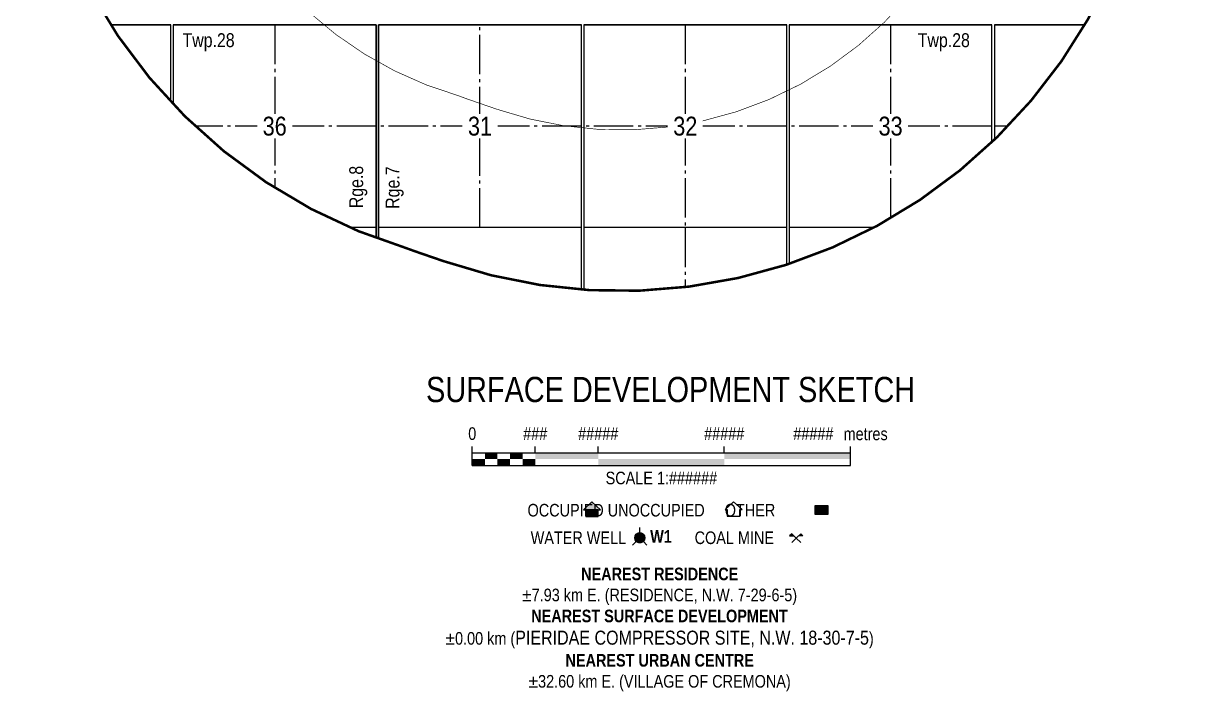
# Model space of a CAD drawing. Extents: x 639460 to 650829, y 5702863 to 5715975.
# Drawn here: x 643146 to 644082, y 5711526 to 5712056 of the extents above; entities that cross this region are included whole.
import ezdxf
from ezdxf.enums import TextEntityAlignment as Align

# ---------------------------------------------------------------- set-up
doc = ezdxf.new("R2010")
doc.units = 0
doc.header["$LTSCALE"] = 5
for name, pattern in [('foc-BUFFER', [16.75, 15, -1.75]), ('foc-QUARTERLINE', [33, 25, -3, 2, -3]), ('foc-TIELINE', [1.875, 1.25, -0.625])]:
    doc.linetypes.add(name, pattern=pattern)
for name, color, linetype in [('AS-RESIDENCE', 14, 'Continuous'), ('AS-SYMBOL', 7, 'Continuous'), ('AUX-BUFFER', 7, 'foc-BUFFER'), ('CG-NOTES', 7, 'Continuous'), ('DETAIL-T', 7, 'Continuous'), ('F-WS-S', 190, 'Continuous'), ('L-2', 7, 'Continuous'), ('L-QSEC', 8, 'foc-QUARTERLINE'), ('L-SEC', 7, 'Continuous'), ('P-BUFFER-PURPLE', 187, 'foc-TIELINE'), ('S-7', 6, 'Continuous'), ('T-WATER-T', 170, 'Continuous')]:
    doc.layers.add(name, color=color, linetype=linetype)
doc.styles.add('100L', font='ARIALN.TTF', dxfattribs={"height": 11})
doc.styles.add('120', font='ARIALN.TTF', dxfattribs={"height": 13})
doc.styles.add('80', font='ARIALN.TTF', dxfattribs={"height": 10})
doc.styles.add('80CG', font='ARIALN.TTF', dxfattribs={"height": 10})
doc.styles.add('BOLD', font='ARIALNB.TTF')

# ---------------------------------------------------------------- blocks, each defined once
blk = doc.blocks.new('*U286')
at = {"color": 0}
for p, q in [((-150, 0), (-150, 15)), ((-150, 10), (150.24, 10)), ((-100, 10), (-100, 15)), ((-50, 10), (-50, 15)), ((50, 10), (50, 15)), ((150.24, 0), (150.24, 15)), ((-150, 0), (150.24, 0))]:
    blk.add_line(p, q, dxfattribs=at)
for points in [[(-140, 10), (-130, 10), (-140, 5), (-130, 5)], [(-120, 10), (-110, 10), (-120, 5), (-110, 5)], [(-100, 10), (-50, 10), (-100, 5), (-50, 5)], [(50, 10), (150.24, 10), (50, 5), (150.24, 5)], [(-150, 5), (-140, 5), (-150, 0), (-140, 0)], [(-130, 5), (-120, 5), (-130, 0), (-120, 0)], [(-110, 5), (-100, 5), (-110, 0), (-100, 0)], [(-50, 5), (50, 5), (-50, 0), (50, 0)]]:
    blk.add_solid(points, dxfattribs=at)
at = {"color": 0, "style": '80'}
blk.add_text('metres', height=10, dxfattribs=at).set_placement((162.24, 20), align=Align.CENTER)
at = {"color": 0, "char_height": 10, "style": '80'}
for s, insert, attachment_point in [('0', (-150, 30.21), 2), ('###', (-100, 30.21), 2), ('#####', (-50, 30.21), 2), ('#####', (50, 30.21), 2), ('#####', (136.7, 30.22), 3), ('SCALE 1:######', (0.12, -5), 2)]:
    blk.add_mtext(s, dxfattribs=dict(at, insert=insert, attachment_point=attachment_point))
blk = doc.blocks.new('res_abd')
at = {"color": 14}
blk.add_lwpolyline([(-1.13, -0.57), (-1.13, -1.62), (0.87, -1.62), (0.87, -0.57), (1.22, -0.57), (-0.13, 0.69), (-1.49, -0.57)], close=True, dxfattribs=at)
blk = doc.blocks.new('res_other')
blk.add_hatch(color=14).paths.add_polyline_path([(-1.09, 0.73), (0.91, 0.73), (0.91, -0.69), (-1.09, -0.69)])
at = {"color": 14}
blk.add_lwpolyline([(-1.09, 0.73), (0.91, 0.73), (0.91, -0.69), (-1.09, -0.69)], close=True, dxfattribs=at)
blk = doc.blocks.new('res_occ')
for points in [[(0.1, 0.89), (-1.26, -0.37), (1.46, -0.37)], [(-0.9, -1.43), (1.1, -1.43), (1.1, -0.37), (-0.9, -0.37)]]:
    blk.add_hatch(color=14).paths.add_polyline_path(points)
at = {"color": 14}
for points in [[(0.1, 0.89), (-1.26, -0.37), (1.46, -0.37)], [(-0.9, -1.43), (1.1, -1.43), (1.1, -0.37), (-0.9, -0.37)]]:
    blk.add_lwpolyline(points, close=True, dxfattribs=at)
blk = doc.blocks.new('Mine')
at = {"layer": 'AS-SYMBOL'}
h = blk.add_hatch(color=161, dxfattribs=at)
h.dxf.hatch_style = 1
h.paths.add_polyline_path([(-0.71, 0.71), (-1.06, 0.35), (-0.35, 0.35)])
h = blk.add_hatch(color=161, dxfattribs=at)
h.dxf.hatch_style = 1
h.paths.add_polyline_path([(0.71, 0.71), (0.35, 0.35), (1.06, 0.35)])
at = {"layer": 'AS-SYMBOL', "color": 161}
for p, q in [((-0.71, 0.71), (-1.06, 0.35)), ((-1.06, 0.35), (-0.35, 0.35)), ((-0.71, 0.71), (0, 0)), ((0, 0), (-0.71, -0.71)), ((0, 0), (0.71, 0.71)), ((0, 0), (0.71, -0.71)), ((1.06, 0.35), (0.35, 0.35)), ((0.71, 0.71), (1.06, 0.35))]:
    blk.add_line(p, q, dxfattribs=at)
blk = doc.blocks.new('WAT')
h = blk.add_hatch(color=255)
h.dxf.hatch_style = 1
edge = h.paths.add_edge_path()
edge.add_arc((0, 0), 0.9, 0, 360)
at = {"color": 170}
for p, q in [((0, 0.82), (0, 1.63)), ((-0.58, -0.58), (-1.15, -1.15)), ((0.58, -0.58), (1.15, -1.15))]:
    blk.add_line(p, q, dxfattribs=at)
blk.add_circle((0, 0), 0.8, dxfattribs=at)

msp = doc.modelspace()

# ---------------------------------------------------------------- linework, layer by layer
at = {"layer": 'AS-RESIDENCE', "color": 14}
msp.add_lwpolyline([(643774.46, 5711673.95), (643784.46, 5711673.95), (643784.46, 5711666.81), (643774.46, 5711666.81)], close=True, dxfattribs=at)
at = {"layer": 'AUX-BUFFER', "const_width": 0.5, "flags": 128}
msp.add_lwpolyline([(643887.62, 5713036.93), (643885.58, 5713052.27), (643883.67, 5713066.61), (643883.4, 5713068.63), (643882.14, 5713078.11, 0.005783), (643881.8, 5713085.03), (643881.67, 5713087.23), (643881.54, 5713089.34), (643880.83, 5713100.85), (643880.59, 5713104.84), (643880, 5713114.42, 0.000604), (643879.96, 5713115.14), (643879.38, 5713124.27), (643879.23, 5713126.88), (643875.5, 5713191.33), (643874.73, 5713205.79, 0.000248), (643874.72, 5713206.08), (643872.93, 5713239.65, 0.043464), (643872.07, 5713291.6), (643871.13, 5713300.68, 0.081712), (643845.54, 5713394.47), (643845.39, 5713394.8, 0.004463), (643843.12, 5713399.64), (643837.82, 5713410.69, 0.004895), (643835.23, 5713415.95, 0.003538), (643833.56, 5713419.84), (643830.56, 5713426.73, 0.185605), (643722.81, 5713612.66), (643721.53, 5713613.74), (643720.14, 5713614.91), (643701.15, 5713630.87, 0.000541), (643700.66, 5713631.28), (643663.92, 5713662.04, 0.000188), (643663.74, 5713662.18), (643655.39, 5713669.18), (643653.62, 5713670.67), (643644.15, 5713678.61, 0.31839), (643299.05, 5713706.73), (643297.23, 5713705.65, 0.517039), (643257.58, 5713218.62), (643266.46, 5713211.17), (643266.55, 5713211.09, 0.012858), (643273.47, 5713197.34), (643274.72, 5713173.92), (643275.53, 5713158.69, 0.00113), (643275.61, 5713157.34), (643279.37, 5713092.24), (643279.58, 5713088.61, 0.001362), (643279.68, 5713086.98), (643280.29, 5713077.39), (643280.35, 5713076.36, 0.085179), (643289.64, 5712975.51), (643291.97, 5712957.99), (643294.01, 5712942.65), (643294.6, 5712938.17, 0.000619), (643294.7, 5712937.44), (643298.6, 5712908.61), (643300.81, 5712892.26, 0.000573), (643300.9, 5712891.58), (643304.65, 5712864.27), (643307.57, 5712843.01), (643309.3, 5712829.86), (643311, 5712816.89), (643312.46, 5712805.8, 0.000435), (643312.53, 5712805.28), (643316.97, 5712772.04), (643317.46, 5712768.3, 0.041354), (643313.72, 5712718.99, 0.091515), (643326.79, 5712611.08), (643327.85, 5712605.35, 0.030865), (643336.82, 5712569.52), (643347.51, 5712535.8), (643347.79, 5712534.89, 0.000798), (643348.08, 5712533.98), (643349.21, 5712530.41, 0.026071), (643341.07, 5712500.28, 0.146169), (643278.38, 5712340.75), (643277.25, 5712327.38, 0.000178), (643277.24, 5712327.17), (643276.25, 5712315.46), (643276.11, 5712313.74), (643275.96, 5712311.98, 0.358108), (643491.74, 5711998.99, 0.00885), (643501.7, 5711995.37), (643508.86, 5711992.9), (643510.28, 5711992.41), (643515.35, 5711990.67), (643515.8, 5711990.52), (643516.22, 5711990.37), (643521.39, 5711988.57, 0.414859), (643902.83, 5712173.56), (643903.32, 5712174.98, 0.101392), (643918.98, 5712294.16), (643920.05, 5712302.04), (643920.27, 5712303.66), (643921.68, 5712314.07), (643924.68, 5712335.6, 0.074346), (643945.89, 5712421.58), (643946.18, 5712424.69), (643947.34, 5712437.05), (643951.75, 5712484.44, 0.031598), (643952.87, 5712522.23), (643951.76, 5712555.35), (643951.72, 5712556.69), (643951.12, 5712574.75, 0.046513), (643944.15, 5712629.9), (643938.11, 5712657.08, 0.021763), (643931.36, 5712682.24), (643921.54, 5712713.35, 0.061174), (643921.04, 5712786.34), (643916.43, 5712821.88), (643915.8, 5712826.79, 0.00035), (643915.74, 5712827.21), (643914.25, 5712838.58, 0.000297), (643914.21, 5712838.93), (643912.63, 5712850.88, 0.000335), (643912.58, 5712851.28), (643908.16, 5712884.41), (643906.74, 5712895.18), (643905.06, 5712907.99), (643903.2, 5712922.12, 0.001478), (643902.96, 5712923.88), (643899.93, 5712946.01), (643896.22, 5712972.99), (643894.09, 5712988.77, 0.000282), (643894.04, 5712989.1), (643890.18, 5713017.67), (643887.62, 5713036.91, 0.000013)], format="xyb", close=True, dxfattribs=at)
at = {"layer": 'L-QSEC', "color": 253, "ltscale": 0.25}
for p, q in [((643345.45, 5712055.39), (643345.45, 5711974.92)), ((643508.4, 5711974.92), (643508.4, 5712055.39)), ((643671.34, 5712055.39), (643671.34, 5711974.92)), ((643834.29, 5712055.39), (643834.29, 5711974.92)), ((643345.45, 5711974.92), (643282.4, 5711974.92)), ((643345.45, 5711974.92), (643345.45, 5711926.1)), ((643425.92, 5711974.92), (643345.45, 5711974.92)), ((643508.4, 5711974.92), (643427.93, 5711974.92)), ((643508.4, 5711894.46), (643508.4, 5711974.92)), ((643588.87, 5711974.92), (643508.4, 5711974.92)), ((643671.34, 5711974.92), (643590.88, 5711974.92)), ((643671.34, 5711974.92), (643671.34, 5711894.46)), ((643751.81, 5711974.92), (643671.34, 5711974.92)), ((643834.29, 5711974.92), (643753.82, 5711974.92)), ((643834.29, 5711974.92), (643834.29, 5711901.92)), ((643914.76, 5711974.92), (643834.29, 5711974.92)), ((643927.41, 5711974.92), (643916.77, 5711974.92)), ((643671.34, 5711894.46), (643671.34, 5711847.3))]:
    msp.add_line(p, q, dxfattribs=at)
at = {"layer": 'L-SEC'}
for p, q in [((643215.25, 5712055.39), (643262.97, 5712055.39)), ((643262.97, 5712055.39), (643215.25, 5712055.39)), ((643345.45, 5712055.39), (643264.98, 5712055.39)), ((643264.99, 5712055.39), (643345.45, 5712055.39)), ((643345.45, 5712055.39), (643425.92, 5712055.39)), ((643425.92, 5712055.39), (643345.45, 5712055.39)), ((643425.92, 5712055.39), (643425.92, 5711974.92)), ((643425.92, 5711974.92), (643425.92, 5712055.39)), ((643427.93, 5712055.39), (643427.93, 5711974.92)), ((643508.4, 5712055.39), (643427.93, 5712055.39)), ((643427.93, 5711974.92), (643427.93, 5712055.39)), ((643427.93, 5712055.39), (643508.4, 5712055.39)), ((643588.87, 5712055.39), (643508.4, 5712055.39)), ((643508.4, 5712055.39), (643588.87, 5712055.39)), ((643671.34, 5712055.39), (643590.88, 5712055.39)), ((643590.88, 5712055.39), (643671.34, 5712055.39)), ((643751.81, 5712055.39), (643671.34, 5712055.39)), ((643671.34, 5712055.39), (643751.81, 5712055.39)), ((643834.29, 5712055.39), (643753.82, 5712055.39)), ((643753.82, 5712055.39), (643834.29, 5712055.39)), ((643914.76, 5712055.39), (643834.29, 5712055.39)), ((643834.29, 5712055.39), (643914.76, 5712055.39)), ((643988.39, 5712055.39), (643916.77, 5712055.39)), ((643916.77, 5712055.39), (643988.39, 5712055.39)), ((643425.92, 5711974.92), (643425.92, 5711894.46)), ((643425.92, 5711894.46), (643425.92, 5711974.92)), ((643427.93, 5711974.92), (643427.93, 5711894.46)), ((643427.93, 5711894.46), (643427.93, 5711974.92)), ((643425.92, 5711894.46), (643425.92, 5711886.22)), ((643425.92, 5711886.22), (643425.92, 5711894.46)), ((643427.93, 5711894.46), (643427.93, 5711885.48)), ((643427.93, 5711885.48), (643427.93, 5711894.46))]:
    msp.add_line(p, q, dxfattribs=at)
at = {"layer": 'L-SEC', "color": 253}
for p, q in [((643262.97, 5711994.32), (643262.97, 5712055.39)), ((643264.98, 5712055.39), (643264.98, 5711992.19)), ((643588.87, 5711974.92), (643588.87, 5712055.39)), ((643590.88, 5712055.39), (643590.88, 5711974.92)), ((643751.81, 5711974.92), (643751.81, 5712055.39)), ((643753.82, 5712055.39), (643753.82, 5711974.92)), ((643914.76, 5711974.92), (643914.76, 5712055.39)), ((643916.77, 5712055.39), (643916.77, 5711974.92)), ((643588.87, 5711894.46), (643588.87, 5711974.92)), ((643590.88, 5711974.92), (643590.88, 5711894.46)), ((643751.81, 5711894.46), (643751.81, 5711974.92)), ((643753.82, 5711974.92), (643753.82, 5711894.46)), ((643914.76, 5711962.33), (643914.76, 5711974.92)), ((643916.77, 5711974.92), (643916.77, 5711964.27)), ((643425.92, 5711894.46), (643405.35, 5711894.46)), ((643508.4, 5711894.46), (643427.93, 5711894.46)), ((643588.87, 5711894.46), (643508.4, 5711894.46)), ((643588.87, 5711845.3), (643588.87, 5711894.46)), ((643590.88, 5711894.46), (643590.88, 5711845.16)), ((643671.34, 5711894.46), (643590.88, 5711894.46)), ((643751.81, 5711894.46), (643671.34, 5711894.46)), ((643751.81, 5711865.08), (643751.81, 5711894.46)), ((643753.82, 5711894.46), (643753.82, 5711865.74)), ((643820.89, 5711894.46), (643753.82, 5711894.46))]:
    msp.add_line(p, q, dxfattribs=at)
at = {"layer": 'P-BUFFER-PURPLE', "ltscale": 2, "const_width": 2, "flags": 128}
msp.add_lwpolyline([(643149.33, 5713128.03), (643151.82, 5713084.86), (643152.04, 5713081.2, 0.001362), (643152.18, 5713078.88), (643152.33, 5713076.52, 0.074071), (643163.99, 5712951.18), (643165.32, 5712941.15), (643167.36, 5712925.82), (643167.96, 5712921.35, 0.000619), (643168.1, 5712920.3), (643172, 5712891.47), (643174.2, 5712875.17, 0.000573), (643174.33, 5712874.2), (643178.08, 5712846.89), (643180.95, 5712826.01), (643182.63, 5712813.23), (643184.34, 5712800.23), (643185.8, 5712789.13, 0.000435), (643185.9, 5712788.39), (643188.57, 5712768.31, 0.026865), (643185.96, 5712722.52, 0.084025), (643202.45, 5712580.9, 0.025297), (643212.59, 5712538.91, 0.117023), (643151.08, 5712351.48), (643149.95, 5712338.12, 0.000149), (643149.93, 5712337.86), (643148.94, 5712326.19), (643148.79, 5712324.38), (643148.65, 5712322.72, 0.354438), (643451.16, 5711877.76, 0.005594), (643460.16, 5711874.55), (643467.33, 5711872.08), (643468.75, 5711871.6), (643473.82, 5711869.85), (643474.27, 5711869.7), (643474.45, 5711869.64), (643479.39, 5711867.92, 0.414859), (644023.58, 5712131.83), (644024.07, 5712133.25, 0.092886), (644047.2, 5712288.91), (644048.25, 5712296.65), (644049.19, 5712303.39, 0.064009), (644073.09, 5712409.66), (644073.38, 5712412.77), (644074.54, 5712425.14), (644078.96, 5712472.6, 0.031598), (644080.56, 5712526.51), (644079.45, 5712559.63), (644079.4, 5712560.97), (644078.81, 5712578.94, 0.046513), (644068.87, 5712657.62), (644062.83, 5712684.8, 0.021763), (644053.19, 5712720.7), (644050.84, 5712728.16, 0.043792), (644047.74, 5712802.78), (644043.13, 5712838.32), (644042.5, 5712843.18, 0.00035), (644042.42, 5712843.78), (644040.93, 5712855.15, 0.000297), (644040.87, 5712855.65), (644039.29, 5712867.6, 0.000335), (644039.21, 5712868.17), (644034.81, 5712901.17), (644033.42, 5712911.81), (644031.72, 5712924.7), (644029.87, 5712938.75, 0.001478), (644029.53, 5712941.26), (644026.49, 5712963.39), (644022.81, 5712990.23), (644020.7, 5713005.86, 0.000254), (644020.64, 5713006.28), (644016.8, 5713034.66), (644014.27, 5713053.73), (644012.22, 5713069.1), (644010.32, 5713083.44), (644010.05, 5713085.48), (644009.51, 5713089.51, 0.001945), (644009.32, 5713092.83), (644009.18, 5713095.03), (644009.06, 5713097.15), (644008.35, 5713108.65), (644008.11, 5713112.64), (644007.52, 5713122.22, 0.000604), (644007.46, 5713123.25), (644006.9, 5713132.03), (644006.77, 5713134.28), (644003.06, 5713198.41), (644002.31, 5713212.58, 0.000208), (644002.29, 5713212.94), (644000.89, 5713239.25, 0.038419), (643999.15, 5713304.78), (643998.21, 5713313.86, 0.062629), (643974.07, 5713417.69, 0.062629)], format="xyb", dxfattribs=at)

# ---------------------------------------------------------------- block references
at = {"layer": 'AS-RESIDENCE', "xscale": 5, "yscale": 5, "zscale": 5}
for name, p in [('res_occ', (643596.79, 5711672.4)), ('res_abd', (643710.36, 5711673.56)), ('res_other', (643779.93, 5711670.25))]:
    msp.add_blockref(name, p, dxfattribs=at)
at = {"layer": 'AS-SYMBOL', "color": 161, "xscale": 5, "yscale": 5, "zscale": 5}
msp.add_blockref('Mine', (643759.41, 5711648.07), dxfattribs=at)
at = {"layer": 'F-WS-S', "xscale": 5, "yscale": 5, "zscale": 5}
msp.add_blockref('WAT', (643635.2, 5711648.37), dxfattribs=at)
at = {"layer": 'L-2'}
msp.add_blockref('*U286', (643652.25, 5711705.82), dxfattribs=at)

# ---------------------------------------------------------------- texts
at = {"style": '100L'}
for s, rotation, p in [('Twp.28', 359.99996, (643292.98, 5712037.74)), ('Twp.28', 359.99996, (643876.55, 5712037.74)), ('Rge.8', 89.99996, (643415.66, 5711926.71)), ('Rge.7', 89.99996, (643444.51, 5711926.23))]:
    msp.add_text(s, height=11, rotation=rotation, dxfattribs=at).set_placement(p, align=Align.CENTER)
at = {"layer": 'CG-NOTES', "style": '80CG'}
for s, insert, char_height, width, attachment_point in [('{\\H0.83333x;OCCUPIED^IUNOCCUPIED^I    OTHER}', (643644.45, 5711675.27), 12, 324.7071, 2), ('\\pi0.13844;{\\H0.83333x;WATER WELL}', (643548.5, 5711653.4), 12, 75.4267, 1), ('\\pi0.33285;{\\H0.83333x;COAL MINE}', (643678.42, 5711653.4), 12, 62.5208, 1), ('\\pi144.55;{\\fArial Narrow|b1|i0|c0|p34;NEAREST RESIDENCE}\\P\\pi97.632;±7.93 km E. (RESIDENCE, N.W. 7-29-6-5)\\P\\pi104.93;{\\fArial Narrow|b1|i0|c0|p34;NEAREST SURFACE DEVELOPMENT}\\P\\pi36.804;±0.00 km ({\\H1.1111x;PIERIDAE COMPRESSOR SITE, N.W. 18-30-7-5})\\P\\pi132.15;{\\fArial Narrow|b1|i0|c0|p34;NEAREST URBAN CENTRE}\\P\\pi102.71;±32.60 km E. (VILLAGE OF CREMONA)', (643444.13, 5711624.68), 10, 412.3994, 1)]:
    msp.add_mtext(s, dxfattribs=dict(at, insert=insert, char_height=char_height, width=width, attachment_point=attachment_point))
at = {"layer": 'DETAIL-T', "color": 3, "insert": (643463.19, 5711776.05), "char_height": 20, "width": 390.0592, "attachment_point": 1, "style": '80CG'}
msp.add_mtext('\\pi2.3966;SURFACE DEVELOPMENT SKETCH', dxfattribs=at)
at = {"layer": 'T-WATER-T', "style": 'BOLD'}
msp.add_text('W1', height=10, dxfattribs=at).set_placement((643643.48, 5711644.44))

# ---------------------------------------------------------------- next in the draw order: texts
at = {"layer": 'S-7', "char_height": 15, "width": 23.3083, "attachment_point": 5, "style": '120', "bg_fill": 3, "box_fill_scale": 1.15, "bg_fill_color": 256}
for s, insert, bg_fill_transparency in [('36', (643345.45, 5711974.92), 157), ('31', (643508.4, 5711974.92), 13369376), ('32', (643671.34, 5711974.92), 13369381), ('33', (643834.29, 5711974.92), 13369436)]:
    msp.add_mtext(s, dxfattribs=dict(at, insert=insert, bg_fill_transparency=bg_fill_transparency))

doc.saveas('drawing.dxf')
